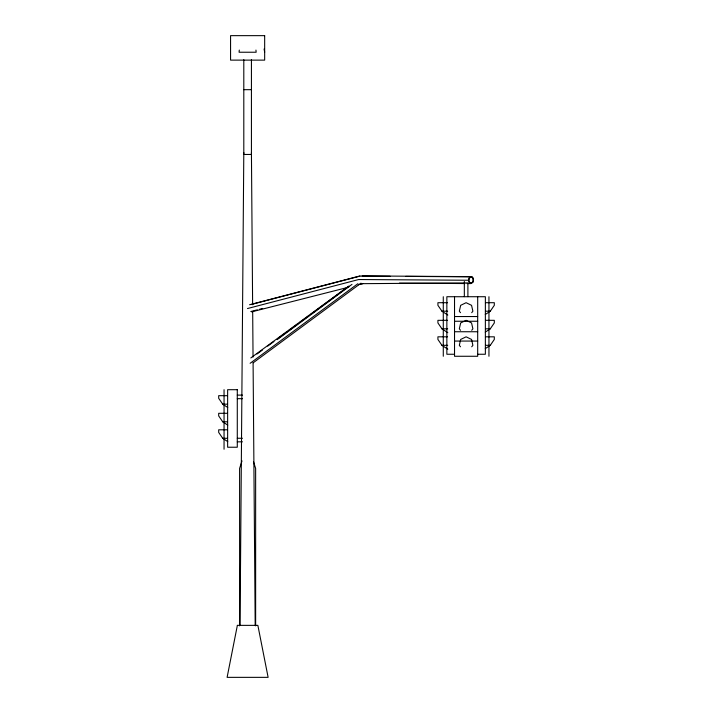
<?xml version="1.0" encoding="UTF-8"?>
<svg xmlns="http://www.w3.org/2000/svg" width="713" height="713" viewBox="0 0 713 713"><rect width="100%" height="100%" fill="white"/><g stroke="black" fill="none" stroke-linecap="round" stroke-linejoin="round"><path stroke-width="1.07" d="M240.04 625.372L243.801 152.573M239.283 50.07L239.087 52.236L256.145 52.236L255.949 50.07M242.001 460.874L239.595 468.45L239.595 625.862M470.375 283.587L468.601 280.254L470.295 276.813L473.111 278.017L473.165 282.205L470.375 283.587L467.051 283.56M485.259 314.513L490.286 311.198L494.314 305.324L494.314 302.704L485.722 302.704M485.259 332.133L490.286 328.818L494.314 322.936L494.314 320.324L485.722 320.324M485.259 348.63L490.286 345.324L494.314 339.441L494.314 336.821L485.722 336.821M471.712 312.677L472.888 311.198L471.551 305.324L466.115 302.704L460.678 305.324L459.332 311.198L460.509 312.677M471.712 330.288L472.888 328.818L471.551 322.936L466.115 320.324L460.678 322.936L459.332 328.818L460.509 330.288M471.712 346.794L472.888 345.324L471.551 339.441L466.115 336.821L460.678 339.441L459.332 345.324L460.509 346.794M257.019 354.022L262.366 350.074M267.705 346.126L273.944 341.518M278.4 338.229L287.312 331.643M289.086 330.324L297.998 323.747M299.781 322.428L308.693 315.85M310.476 314.531L347.891 286.884M277.143 339.673L351.981 284.38M250.129 363.309L357.935 283.667M253.195 362.792L361.001 283.15M250.816 357.944L348.871 286.056M249.541 304.763L359.842 275.984M250.887 304.594L360.118 276.091L390.163 276.288M247.5 308.542L358.648 279.532L468.601 280.254M250.816 311.528L257.268 309.843M259.425 309.282L262.66 308.435M251.564 311.884L348.719 287.179M358.434 284.701L362.748 283.605L360.466 283.676L471.988 282.883L473.272 281.011L473.227 278.435L471.881 276.644L362.133 275.913M471.881 276.644L470.027 276.706L468.744 278.578L468.789 281.154L470.134 282.945M243.801 89.678L251.431 89.678M447.568 302.704L437.916 302.704L437.916 305.324L441.935 311.198L447.809 315.066M441.935 311.198L447.684 311.198M485.5 311.198L490.286 311.198M454.529 316.536L477.692 316.536M447.568 320.324L437.916 320.324L437.916 322.936L441.935 328.818L447.809 332.686M454.529 321.251L477.692 321.251M441.935 328.818L447.684 328.818M485.5 328.818L490.286 328.818M454.529 331.741L477.692 331.741M447.568 336.821L437.916 336.821L437.916 339.441L441.935 345.324L447.809 349.183M454.529 341.064L477.692 341.064M441.935 345.324L447.684 345.324M485.5 345.324L490.286 345.324M454.368 354.254L446.855 354.254L446.855 296.724L485.366 296.724L485.366 354.254L477.862 354.254M237.286 395.109L242.465 395.109M227.278 395.679L218.686 395.679L218.686 398.3L222.714 404.182L227.741 407.488M237.286 398.674L242.465 398.674M222.714 404.182L227.5 404.182M227.278 413.299L218.686 413.299L218.686 415.911L222.714 421.793L227.741 425.108M222.714 421.793L227.5 421.793M227.278 429.805L218.686 429.805L218.686 432.417L222.714 438.299L227.741 441.605M222.714 438.299L227.5 438.299M237.286 438.254L242.465 438.254M237.286 441.828L242.465 441.828M405.742 276.394L470.295 276.813M399.44 283.123L464.831 283.551M253.534 461.819L255.637 468.45L255.637 625.862M264.095 48.983L264.666 52.236M251.431 152.573L252.625 304.754M252.678 311.429L253.044 357.079M253.088 362.641L255.192 625.372M488.949 296.724L488.949 356.268M477.692 296.724L477.692 356.268L454.529 356.268L454.529 296.724M467.897 283.622L467.897 296.644M464.332 281.448L464.332 296.644M443.281 296.724L443.281 356.268M251.431 59.687L251.431 154.463L243.801 154.463L243.801 59.687M224.051 389.699L224.051 449.243M237.367 625.363L227.108 677.35L268.124 677.35L257.865 625.363L237.367 625.363M264.666 35.65L230.566 35.65L230.566 60.124L264.666 60.124L264.666 35.65M237.286 389.699L227.634 389.699L227.634 447.229L237.286 447.229L237.286 389.699"/></g></svg>
